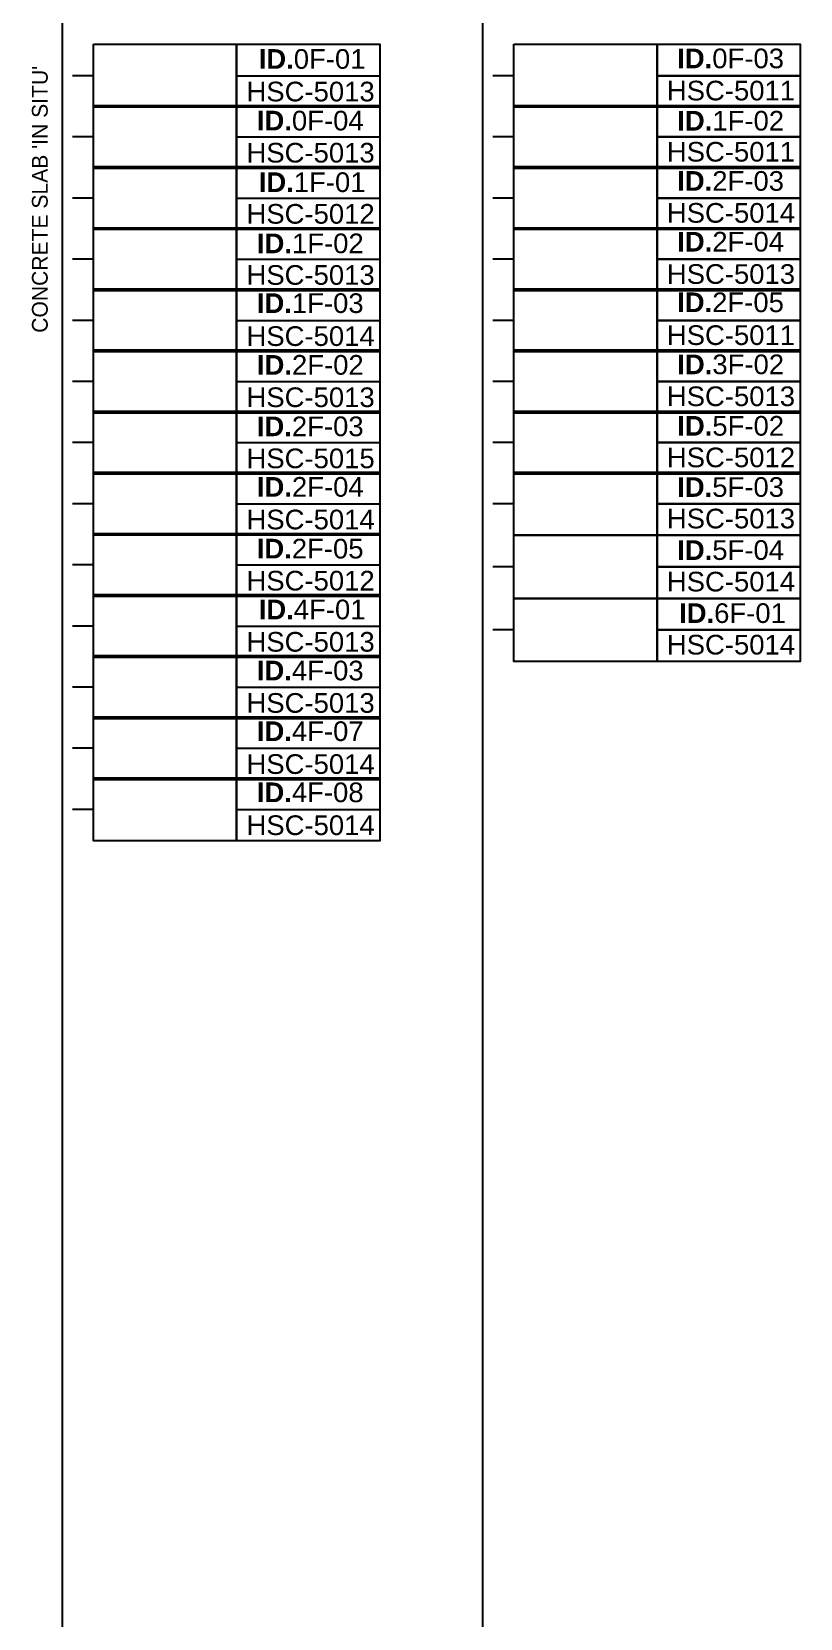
# Model space of a CAD drawing. Header units: metres. Extents: x -325 to 301, y -147 to 149.
# Drawn here: x -138.5 to -120.22, y -4.68 to 33.05 of the extents above; entities that cross this region are included whole.
import ezdxf

# ---------------------------------------------------------------- set-up
doc = ezdxf.new("R2010")
doc.units = ezdxf.units.M
doc.layers.add('-aux', color=50, linetype='Continuous', plot=False)
doc.layers.add('1-CM', color=7, linetype='Continuous', lineweight=0)
for name, color, linetype in [('A-KEYPLAN DETAILS POINT', 3, 'Continuous'), ('A-KEYPLAN_HATCH', 7, 'Continuous'), ('A_TEXT_2', 7, 'Continuous'), ('EIT_0 Llegenda', 7, 'Continuous')]:
    doc.layers.add(name, color=color, linetype=linetype)
doc.layers.add('A-KEYPLAN ID', color=7, linetype='Continuous', true_color=0x7f3f00)
doc.styles.get("Standard").update_dxf_attribs({"font": 'arial.ttf'})
doc.styles.add('x-llegenda materials$0$ENGRAVERS', font='TT0586M.TTF')

# ---------------------------------------------------------------- blocks, each defined once
blk = doc.blocks.new('0F_1_RIM')
at = {"layer": 'A-KEYPLAN DETAILS POINT'}
blk.add_lwpolyline([(0, 0), (-0.5, 0)], dxfattribs=at)
at = {"layer": 'A-KEYPLAN ID'}
for points in [[(0, 0.75), (3.408, 0.75), (3.408, -0.75), (0, -0.75)], [(3.408, 0.75), (6.816, 0.75), (6.816, -0.75), (3.408, -0.75)], [(3.408, 0), (6.816, 0), (6.816, -0.75), (3.408, -0.75)]]:
    blk.add_lwpolyline(points, close=True, dxfattribs=at)
at = {"layer": 'A_TEXT_2', "attachment_point": 1}
for s, insert, char_height in [('\\pi0.17352;{\\fArial|b1|i0|c0|p34;ID.}0F-01', (3.759, 0.634), 0.46757), ('HSC-5013', (3.642, -0.141), 0.4676)]:
    blk.add_mtext_dynamic_manual_height_columns(s, width=2.72351, gutter_width=2.805, heights=[0], dxfattribs=dict(at, insert=insert, char_height=char_height))
blk = doc.blocks.new('0F_04')
at = {"layer": 'A-KEYPLAN DETAILS POINT'}
blk.add_lwpolyline([(0, 0), (-0.5, 0)], dxfattribs=at)
at = {"layer": 'A-KEYPLAN ID'}
for points in [[(0, 0.75), (3.408, 0.75), (3.408, -0.75), (0, -0.75)], [(3.408, 0.75), (6.816, 0.75), (6.816, -0.75), (3.408, -0.75)], [(3.408, 0), (6.816, 0), (6.816, -0.75), (3.408, -0.75)]]:
    blk.add_lwpolyline(points, close=True, dxfattribs=at)
at = {"layer": 'A_TEXT_2', "attachment_point": 1}
for s, insert, char_height in [('\\pi0.12935;{\\fArial|b1|i0|c0|p34;ID.}0F-04', (3.759, 0.623), 0.46757), ('HSC-5013', (3.642, -0.141), 0.4676)]:
    blk.add_mtext_dynamic_manual_height_columns(s, width=2.72351, gutter_width=2.805, heights=[0], dxfattribs=dict(at, insert=insert, char_height=char_height))
blk = doc.blocks.new('0F_3_MON')
at = {"layer": 'A-KEYPLAN DETAILS POINT'}
blk.add_lwpolyline([(0, 0), (-0.5, 0)], dxfattribs=at)
at = {"layer": 'A-KEYPLAN ID'}
for points in [[(0, 0.75), (3.408, 0.75), (3.408, -0.75), (0, -0.75)], [(3.408, 0.75), (6.816, 0.75), (6.816, 0), (3.408, 0)], [(3.408, 0), (6.816, 0), (6.816, -0.75), (3.408, -0.75)]]:
    blk.add_lwpolyline(points, close=True, dxfattribs=at)
at = {"layer": 'A_TEXT_2', "attachment_point": 1}
for s, insert, char_height in [('\\pi0.12839;{\\fArial|b1|i0|c0|p34;ID.}0F-03', (3.759, 0.647), 0.46757), ('HSC-5011', (3.642, -0.118), 0.4676)]:
    blk.add_mtext_dynamic_manual_height_columns(s, width=2.72351, gutter_width=2.805, heights=[0], dxfattribs=dict(at, insert=insert, char_height=char_height))
blk = doc.blocks.new('1F_5_RIM')
at = {"layer": 'A-KEYPLAN DETAILS POINT'}
blk.add_lwpolyline([(0, 0), (-0.5, 0)], dxfattribs=at)
at = {"layer": 'A-KEYPLAN ID'}
for points in [[(0, 0.75), (3.408, 0.75), (3.408, -0.75), (0, -0.75)], [(3.408, 0.75), (6.816, 0.75), (6.816, -0.75), (3.408, -0.75)], [(3.408, 0), (6.816, 0), (6.816, -0.75), (3.408, -0.75)]]:
    blk.add_lwpolyline(points, close=True, dxfattribs=at)
at = {"layer": 'A_TEXT_2', "attachment_point": 1}
for s, insert, char_height in [('\\pi0.12839;{\\fArial|b1|i0|c0|p34;ID.}1F-03', (3.759, 0.643), 0.46757), ('HSC-5014', (3.642, -0.141), 0.4676)]:
    blk.add_mtext_dynamic_manual_height_columns(s, width=2.72351, gutter_width=2.805, heights=[0], dxfattribs=dict(at, insert=insert, char_height=char_height))
blk = doc.blocks.new('1F_2_RIM')
at = {"layer": 'A-KEYPLAN DETAILS POINT'}
blk.add_lwpolyline([(0, 0), (-0.5, 0)], dxfattribs=at)
at = {"layer": 'A-KEYPLAN ID'}
for points in [[(0, 0.75), (3.408, 0.75), (3.408, -0.75), (0, -0.75)], [(3.408, 0.75), (6.816, 0.75), (6.816, -0.75), (3.408, -0.75)], [(3.408, 0), (6.816, 0), (6.816, -0.75), (3.408, -0.75)]]:
    blk.add_lwpolyline(points, close=True, dxfattribs=at)
at = {"layer": 'A_TEXT_2', "attachment_point": 1}
for s, insert, char_height in [('\\pi0.13079;{\\fArial|b1|i0|c0|p34;ID.}1F-02', (3.759, 0.611), 0.46757), ('HSC-5013', (3.642, -0.141), 0.4676)]:
    blk.add_mtext_dynamic_manual_height_columns(s, width=2.72351, gutter_width=2.805, heights=[0], dxfattribs=dict(at, insert=insert, char_height=char_height))
blk = doc.blocks.new('1F_1_RIM')
at = {"layer": 'A-KEYPLAN DETAILS POINT'}
blk.add_lwpolyline([(0, 0), (-0.5, 0)], dxfattribs=at)
at = {"layer": 'A-KEYPLAN ID'}
for points in [[(0, 0.75), (3.408, 0.75), (3.408, -0.75), (0, -0.75)], [(3.408, 0.75), (6.816, 0.75), (6.816, -0.75), (3.408, -0.75)], [(3.408, 0), (6.816, 0), (6.816, -0.75), (3.408, -0.75)]]:
    blk.add_lwpolyline(points, close=True, dxfattribs=at)
at = {"layer": 'A_TEXT_2', "attachment_point": 1}
for s, insert, char_height in [('\\pi0.17352;{\\fArial|b1|i0|c0|p34;ID.}1F-01', (3.759, 0.612), 0.46757), ('HSC-5012', (3.642, -0.141), 0.4676)]:
    blk.add_mtext_dynamic_manual_height_columns(s, width=2.72351, gutter_width=2.805, heights=[0], dxfattribs=dict(at, insert=insert, char_height=char_height))
blk = doc.blocks.new('1F_2_MON')
at = {"layer": 'A-KEYPLAN DETAILS POINT'}
blk.add_lwpolyline([(0, 0), (-0.5, 0)], dxfattribs=at)
at = {"layer": 'A-KEYPLAN ID'}
for points in [[(0, 0.75), (3.408, 0.75), (3.408, -0.75), (0, -0.75)], [(3.408, 0.75), (6.816, 0.75), (6.816, 0), (3.408, 0)], [(3.408, 0), (6.816, 0), (6.816, -0.75), (3.408, -0.75)]]:
    blk.add_lwpolyline(points, close=True, dxfattribs=at)
at = {"layer": 'A_TEXT_2', "attachment_point": 1}
for s, insert, char_height in [('\\pi0.13079;{\\fArial|b1|i0|c0|p34;ID.}1F-02', (3.759, 0.62), 0.46757), ('HSC-5011', (3.642, -0.118), 0.4676)]:
    blk.add_mtext_dynamic_manual_height_columns(s, width=2.72351, gutter_width=2.805, heights=[0], dxfattribs=dict(at, insert=insert, char_height=char_height))
blk = doc.blocks.new('2F_3_RIM')
at = {"layer": 'A-KEYPLAN DETAILS POINT'}
blk.add_lwpolyline([(0, 0), (-0.5, 0)], dxfattribs=at)
at = {"layer": 'A-KEYPLAN ID'}
for points in [[(0, 0.75), (3.408, 0.75), (3.408, -0.75), (0, -0.75)], [(3.408, 0.75), (6.816, 0.75), (6.816, -0.75), (3.408, -0.75)], [(3.408, 0), (6.816, 0), (6.816, -0.75), (3.408, -0.75)]]:
    blk.add_lwpolyline(points, close=True, dxfattribs=at)
at = {"layer": 'A_TEXT_2', "attachment_point": 1}
for s, insert, char_height in [('\\pi0.12839;{\\fArial|b1|i0|c0|p34;ID.}2F-03', (3.759, 0.621), 0.46757), ('HSC-5015', (3.642, -0.141), 0.4676)]:
    blk.add_mtext_dynamic_manual_height_columns(s, width=2.72351, gutter_width=2.805, heights=[0], dxfattribs=dict(at, insert=insert, char_height=char_height))
blk = doc.blocks.new('2F_5_RIM')
at = {"layer": 'A-KEYPLAN DETAILS POINT'}
blk.add_lwpolyline([(0, 0), (-0.5, 0)], dxfattribs=at)
at = {"layer": 'A-KEYPLAN ID'}
for points in [[(0, 0.75), (3.408, 0.75), (3.408, -0.75), (0, -0.75)], [(3.408, 0.75), (6.816, 0.75), (6.816, -0.75), (3.408, -0.75)], [(3.408, 0), (6.816, 0), (6.816, -0.75), (3.408, -0.75)]]:
    blk.add_lwpolyline(points, close=True, dxfattribs=at)
at = {"layer": 'A_TEXT_2', "attachment_point": 1}
for s, insert, char_height in [('\\pi0.12664;{\\fArial|b1|i0|c0|p34;ID.}2F-05', (3.759, 0.621), 0.46757), ('HSC-5012', (3.642, -0.141), 0.4676)]:
    blk.add_mtext_dynamic_manual_height_columns(s, width=2.72351, gutter_width=2.805, heights=[0], dxfattribs=dict(at, insert=insert, char_height=char_height))
blk = doc.blocks.new('2F_4_RIM')
at = {"layer": 'A-KEYPLAN DETAILS POINT'}
blk.add_lwpolyline([(0, 0), (-0.5, 0)], dxfattribs=at)
at = {"layer": 'A-KEYPLAN ID'}
for points in [[(0, 0.75), (3.408, 0.75), (3.408, -0.75), (0, -0.75)], [(3.408, 0.75), (6.816, 0.75), (6.816, -0.75), (3.408, -0.75)], [(3.408, 0), (6.816, 0), (6.816, -0.75), (3.408, -0.75)]]:
    blk.add_lwpolyline(points, close=True, dxfattribs=at)
at = {"layer": 'A_TEXT_2', "attachment_point": 1}
for s, insert, char_height in [('\\pi0.12935;{\\fArial|b1|i0|c0|p34;ID.}2F-04', (3.759, 0.635), 0.46757), ('HSC-5014', (3.642, -0.141), 0.4676)]:
    blk.add_mtext_dynamic_manual_height_columns(s, width=2.72351, gutter_width=2.805, heights=[0], dxfattribs=dict(at, insert=insert, char_height=char_height))
blk = doc.blocks.new('2F_2_RIM')
at = {"layer": 'A-KEYPLAN DETAILS POINT'}
blk.add_lwpolyline([(0, 0), (-0.5, 0)], dxfattribs=at)
at = {"layer": 'A-KEYPLAN ID'}
for points in [[(0, 0.75), (3.408, 0.75), (3.408, -0.75), (0, -0.75)], [(3.408, 0.75), (6.816, 0.75), (6.816, -0.75), (3.408, -0.75)], [(3.408, 0), (6.816, 0), (6.816, -0.75), (3.408, -0.75)]]:
    blk.add_lwpolyline(points, close=True, dxfattribs=at)
at = {"layer": 'A_TEXT_2', "attachment_point": 1}
for s, insert, char_height in [('\\pi0.13079;{\\fArial|b1|i0|c0|p34;ID.}2F-02', (3.759, 0.629), 0.46757), ('HSC-5013', (3.642, -0.141), 0.4676)]:
    blk.add_mtext_dynamic_manual_height_columns(s, width=2.72351, gutter_width=2.805, heights=[0], dxfattribs=dict(at, insert=insert, char_height=char_height))
blk = doc.blocks.new('2F_5_MON')
at = {"layer": 'A-KEYPLAN DETAILS POINT'}
blk.add_lwpolyline([(0, 0), (-0.5, 0)], dxfattribs=at)
at = {"layer": 'A-KEYPLAN ID'}
for points in [[(0, 0.75), (3.408, 0.75), (3.408, -0.75), (0, -0.75)], [(3.408, 0.75), (6.816, 0.75), (6.816, 0), (3.408, 0)], [(3.408, 0), (6.816, 0), (6.816, -0.75), (3.408, -0.75)]]:
    blk.add_lwpolyline(points, close=True, dxfattribs=at)
at = {"layer": 'A_TEXT_2', "attachment_point": 1}
for s, insert, char_height in [('\\pi0.12664;{\\fArial|b1|i0|c0|p34;ID.}2F-05', (3.759, 0.663), 0.46757), ('HSC-5011', (3.642, -0.118), 0.4676)]:
    blk.add_mtext_dynamic_manual_height_columns(s, width=2.72351, gutter_width=2.805, heights=[0], dxfattribs=dict(at, insert=insert, char_height=char_height))
blk = doc.blocks.new('2F_4_MON')
at = {"layer": 'A-KEYPLAN DETAILS POINT'}
blk.add_lwpolyline([(0, 0), (-0.5, 0)], dxfattribs=at)
at = {"layer": 'A-KEYPLAN ID'}
for points in [[(0, 0.75), (3.408, 0.75), (3.408, -0.75), (0, -0.75)], [(3.408, 0.75), (6.816, 0.75), (6.816, 0), (3.408, 0)], [(3.408, 0), (6.816, 0), (6.816, -0.75), (3.408, -0.75)]]:
    blk.add_lwpolyline(points, close=True, dxfattribs=at)
at = {"layer": 'A_TEXT_2', "attachment_point": 1}
for s, insert, char_height in [('\\pi0.12935;{\\fArial|b1|i0|c0|p34;ID.}2F-04', (3.759, 0.651), 0.46757), ('HSC-5013', (3.642, -0.118), 0.4676)]:
    blk.add_mtext_dynamic_manual_height_columns(s, width=2.72351, gutter_width=2.805, heights=[0], dxfattribs=dict(at, insert=insert, char_height=char_height))
blk = doc.blocks.new('2F_3_MON')
at = {"layer": 'A-KEYPLAN DETAILS POINT'}
blk.add_lwpolyline([(0, 0), (-0.5, 0)], dxfattribs=at)
at = {"layer": 'A-KEYPLAN ID'}
for points in [[(0, 0.75), (3.408, 0.75), (3.408, -0.75), (0, -0.75)], [(3.408, 0.75), (6.816, 0.75), (6.816, 0), (3.408, 0)], [(3.408, 0), (6.816, 0), (6.816, -0.75), (3.408, -0.75)]]:
    blk.add_lwpolyline(points, close=True, dxfattribs=at)
at = {"layer": 'A_TEXT_2', "attachment_point": 1}
for s, insert, char_height in [('\\pi0.12839;{\\fArial|b1|i0|c0|p34;ID.}2F-03', (3.759, 0.642), 0.46757), ('HSC-5014', (3.642, -0.118), 0.4676)]:
    blk.add_mtext_dynamic_manual_height_columns(s, width=2.72351, gutter_width=2.805, heights=[0], dxfattribs=dict(at, insert=insert, char_height=char_height))
blk = doc.blocks.new('3F_2_MON')
at = {"layer": 'A-KEYPLAN DETAILS POINT'}
blk.add_lwpolyline([(0, 0), (-0.5, 0)], dxfattribs=at)
at = {"layer": 'A-KEYPLAN ID'}
for points in [[(0, 0.75), (3.408, 0.75), (3.408, -0.75), (0, -0.75)], [(3.408, 0.75), (6.816, 0.75), (6.816, 0), (3.408, 0)], [(3.408, 0), (6.816, 0), (6.816, -0.75), (3.408, -0.75)]]:
    blk.add_lwpolyline(points, close=True, dxfattribs=at)
at = {"layer": 'A_TEXT_2', "attachment_point": 1}
for s, insert, char_height in [('\\pi0.13079;{\\fArial|b1|i0|c0|p34;ID.}3F-02', (3.759, 0.641), 0.46757), ('HSC-5013', (3.642, -0.118), 0.4676)]:
    blk.add_mtext_dynamic_manual_height_columns(s, width=2.72351, gutter_width=2.805, heights=[0], dxfattribs=dict(at, insert=insert, char_height=char_height))
blk = doc.blocks.new('4F_7_RIM')
at = {"layer": 'A-KEYPLAN DETAILS POINT'}
blk.add_lwpolyline([(0, 0), (-0.5, 0)], dxfattribs=at)
at = {"layer": 'A-KEYPLAN ID'}
for points in [[(0, 0.75), (3.408, 0.75), (3.408, -0.75), (0, -0.75)], [(3.408, 0.75), (6.816, 0.75), (6.816, -0.75), (3.408, -0.75)], [(3.408, 0), (6.816, 0), (6.816, -0.75), (3.408, -0.75)]]:
    blk.add_lwpolyline(points, close=True, dxfattribs=at)
at = {"layer": 'A_TEXT_2', "attachment_point": 1}
for s, insert, char_height in [('\\pi0.12839;{\\fArial|b1|i0|c0|p34;ID.}4F-07', (3.759, 0.641), 0.46757), ('HSC-5014', (3.642, -0.141), 0.4676)]:
    blk.add_mtext_dynamic_manual_height_columns(s, width=2.72351, gutter_width=2.805, heights=[0], dxfattribs=dict(at, insert=insert, char_height=char_height))
blk = doc.blocks.new('4F_1_RIM')
at = {"layer": 'A-KEYPLAN DETAILS POINT'}
blk.add_lwpolyline([(0, 0), (-0.5, 0)], dxfattribs=at)
at = {"layer": 'A-KEYPLAN ID'}
for points in [[(0, 0.75), (3.408, 0.75), (3.408, -0.75), (0, -0.75)], [(3.408, 0.75), (6.816, 0.75), (6.816, -0.75), (3.408, -0.75)], [(3.408, 0), (6.816, 0), (6.816, -0.75), (3.408, -0.75)]]:
    blk.add_lwpolyline(points, close=True, dxfattribs=at)
at = {"layer": 'A_TEXT_2', "attachment_point": 1}
for s, insert, char_height in [('\\pi0.17352;{\\fArial|b1|i0|c0|p34;ID.}4F-01', (3.759, 0.628), 0.46757), ('HSC-5013', (3.642, -0.141), 0.4676)]:
    blk.add_mtext_dynamic_manual_height_columns(s, width=2.72351, gutter_width=2.805, heights=[0], dxfattribs=dict(at, insert=insert, char_height=char_height))
blk = doc.blocks.new('4F_8_RIM')
at = {"layer": 'A-KEYPLAN DETAILS POINT'}
blk.add_lwpolyline([(0, 0), (-0.5, 0)], dxfattribs=at)
at = {"layer": 'A-KEYPLAN ID'}
for points in [[(0, 0.75), (3.408, 0.75), (3.408, -0.75), (0, -0.75)], [(3.408, 0.75), (6.816, 0.75), (6.816, -0.75), (3.408, -0.75)], [(3.408, 0), (6.816, 0), (6.816, -0.75), (3.408, -0.75)]]:
    blk.add_lwpolyline(points, close=True, dxfattribs=at)
at = {"layer": 'A_TEXT_2', "attachment_point": 1}
for s, insert, char_height in [('\\pi0.12791;{\\fArial|b1|i0|c0|p34;ID.}4F-08', (3.759, 0.641), 0.46757), ('HSC-5014', (3.642, -0.141), 0.4676)]:
    blk.add_mtext_dynamic_manual_height_columns(s, width=2.72351, gutter_width=2.805, heights=[0], dxfattribs=dict(at, insert=insert, char_height=char_height))
blk = doc.blocks.new('4F_3_RIM')
at = {"layer": 'A-KEYPLAN DETAILS POINT'}
blk.add_lwpolyline([(0, 0), (-0.5, 0)], dxfattribs=at)
at = {"layer": 'A-KEYPLAN ID'}
for points in [[(0, 0.75), (3.408, 0.75), (3.408, -0.75), (0, -0.75)], [(3.408, 0.75), (6.816, 0.75), (6.816, -0.75), (3.408, -0.75)], [(3.408, 0), (6.816, 0), (6.816, -0.75), (3.408, -0.75)]]:
    blk.add_lwpolyline(points, close=True, dxfattribs=at)
at = {"layer": 'A_TEXT_2', "attachment_point": 1}
for s, insert, char_height in [('\\pi0.12839;{\\fArial|b1|i0|c0|p34;ID.}4F-03', (3.759, 0.63), 0.46757), ('HSC-5013', (3.642, -0.141), 0.4676)]:
    blk.add_mtext_dynamic_manual_height_columns(s, width=2.72351, gutter_width=2.805, heights=[0], dxfattribs=dict(at, insert=insert, char_height=char_height))
blk = doc.blocks.new('5F_2_MON')
at = {"layer": 'A-KEYPLAN DETAILS POINT'}
blk.add_lwpolyline([(0, 0), (-0.5, 0)], dxfattribs=at)
at = {"layer": 'A-KEYPLAN ID'}
for points in [[(0, 0.75), (3.408, 0.75), (3.408, -0.75), (0, -0.75)], [(3.408, 0.75), (6.816, 0.75), (6.816, 0), (3.408, 0)], [(3.408, 0), (6.816, 0), (6.816, -0.75), (3.408, -0.75)]]:
    blk.add_lwpolyline(points, close=True, dxfattribs=at)
at = {"layer": 'A_TEXT_2', "attachment_point": 1}
for s, insert, char_height in [('\\pi0.13079;{\\fArial|b1|i0|c0|p34;ID.}5F-02', (3.759, 0.633), 0.46757), ('HSC-5012', (3.642, -0.118), 0.4676)]:
    blk.add_mtext_dynamic_manual_height_columns(s, width=2.72351, gutter_width=2.805, heights=[0], dxfattribs=dict(at, insert=insert, char_height=char_height))
blk = doc.blocks.new('5F_4_MON')
at = {"layer": 'A-KEYPLAN DETAILS POINT'}
blk.add_lwpolyline([(0, 0), (-0.5, 0)], dxfattribs=at)
at = {"layer": 'A-KEYPLAN ID'}
for points in [[(0, 0.75), (3.408, 0.75), (3.408, -0.75), (0, -0.75)], [(3.408, 0.75), (6.816, 0.75), (6.816, 0), (3.408, 0)], [(3.408, 0), (6.816, 0), (6.816, -0.75), (3.408, -0.75)]]:
    blk.add_lwpolyline(points, close=True, dxfattribs=at)
at = {"layer": 'A_TEXT_2', "attachment_point": 1}
for s, insert, char_height in [('\\pi0.12935;{\\fArial|b1|i0|c0|p34;ID.}5F-04', (3.759, 0.632), 0.46757), ('HSC-5014', (3.642, -0.118), 0.4676)]:
    blk.add_mtext_dynamic_manual_height_columns(s, width=2.72351, gutter_width=2.805, heights=[0], dxfattribs=dict(at, insert=insert, char_height=char_height))
blk = doc.blocks.new('5F_3_MON')
at = {"layer": 'A-KEYPLAN DETAILS POINT'}
blk.add_lwpolyline([(0.5, 0), (0, 0)], dxfattribs=at)
at = {"layer": 'A-KEYPLAN ID'}
for points in [[(0.5, 0.75), (3.908, 0.75), (3.908, -0.75), (0.5, -0.75)], [(3.908, 0.75), (7.316, 0.75), (7.316, 0), (3.908, 0)], [(3.908, 0), (7.316, 0), (7.316, -0.75), (3.908, -0.75)]]:
    blk.add_lwpolyline(points, close=True, dxfattribs=at)
at = {"layer": 'A_TEXT_2', "attachment_point": 1}
for s, insert, char_height in [('\\pi0.12839;{\\fArial|b1|i0|c0|p34;ID.}5F-03', (4.259, 0.632), 0.46757), ('HSC-5013', (4.142, -0.118), 0.4676)]:
    blk.add_mtext_dynamic_manual_height_columns(s, width=2.72351, gutter_width=2.805, heights=[0], dxfattribs=dict(at, insert=insert, char_height=char_height))
blk = doc.blocks.new('6F_1_MON')
at = {"layer": 'A-KEYPLAN DETAILS POINT'}
blk.add_lwpolyline([(0.5, 0), (0, 0)], dxfattribs=at)
at = {"layer": 'A-KEYPLAN ID'}
for points in [[(0.5, 0.75), (3.908, 0.75), (3.908, -0.75), (0.5, -0.75)], [(3.908, 0.75), (7.316, 0.75), (7.316, 0), (3.908, 0)], [(3.908, 0), (7.316, 0), (7.316, -0.75), (3.908, -0.75)]]:
    blk.add_lwpolyline(points, close=True, dxfattribs=at)
at = {"layer": 'A_TEXT_2', "attachment_point": 1}
for s, insert, char_height in [('\\pi0.17352;{\\fArial|b1|i0|c0|p34;ID.}6F-01', (4.259, 0.632), 0.46757), ('HSC-5014', (4.142, -0.118), 0.4676)]:
    blk.add_mtext_dynamic_manual_height_columns(s, width=2.72351, gutter_width=2.805, heights=[0], dxfattribs=dict(at, insert=insert, char_height=char_height))

msp = doc.modelspace()

# ---------------------------------------------------------------- linework, layer by layer
at = {"layer": '-aux'}
msp.add_line((-137.766, -6.543), (-137.766, 33.457), dxfattribs=at)
at = {"layer": 'A-KEYPLAN_HATCH'}
msp.add_lwpolyline([(-127.766, -6.543), (-127.766, 33.457)], dxfattribs=at)

# ---------------------------------------------------------------- block references
at = {"layer": '1-CM'}
msp.add_blockref('5F_3_MON', (-127.531, 21.824), dxfattribs=at)
at = {"layer": 'A-KEYPLAN_HATCH'}
for name, p in [('0F_1_RIM', (-137.031, 32.003)), ('0F_3_MON', (-127.031, 32.003)), ('0F_04', (-137.031, 30.548)), ('1F_2_MON', (-127.031, 30.548)), ('1F_1_RIM', (-137.031, 29.094)), ('2F_3_MON', (-127.031, 29.094)), ('1F_2_RIM', (-137.031, 27.64)), ('2F_4_MON', (-127.031, 27.64)), ('1F_5_RIM', (-137.031, 26.186)), ('2F_5_MON', (-127.031, 26.186)), ('2F_2_RIM', (-137.031, 24.732)), ('3F_2_MON', (-127.031, 24.732)), ('2F_3_RIM', (-137.031, 23.278)), ('5F_2_MON', (-127.031, 23.278)), ('2F_4_RIM', (-137.031, 21.824)), ('2F_5_RIM', (-137.031, 20.369)), ('5F_4_MON', (-127.031, 20.324)), ('4F_1_RIM', (-137.031, 18.915)), ('6F_1_MON', (-127.531, 18.824)), ('4F_3_RIM', (-137.031, 17.461)), ('4F_7_RIM', (-137.031, 16.007)), ('4F_8_RIM', (-137.031, 14.553))]:
    msp.add_blockref(name, p, dxfattribs=at)

# ---------------------------------------------------------------- texts
at = {"layer": 'EIT_0 Llegenda', "insert": (-138.493, 32.24), "char_height": 0.375, "width": 19.2101, "attachment_point": 3, "rotation": 90, "style": 'x-llegenda materials$0$ENGRAVERS'}
msp.add_mtext("CONCRETE SLAB 'IN SITU'", dxfattribs=at)

doc.saveas('drawing.dxf')
